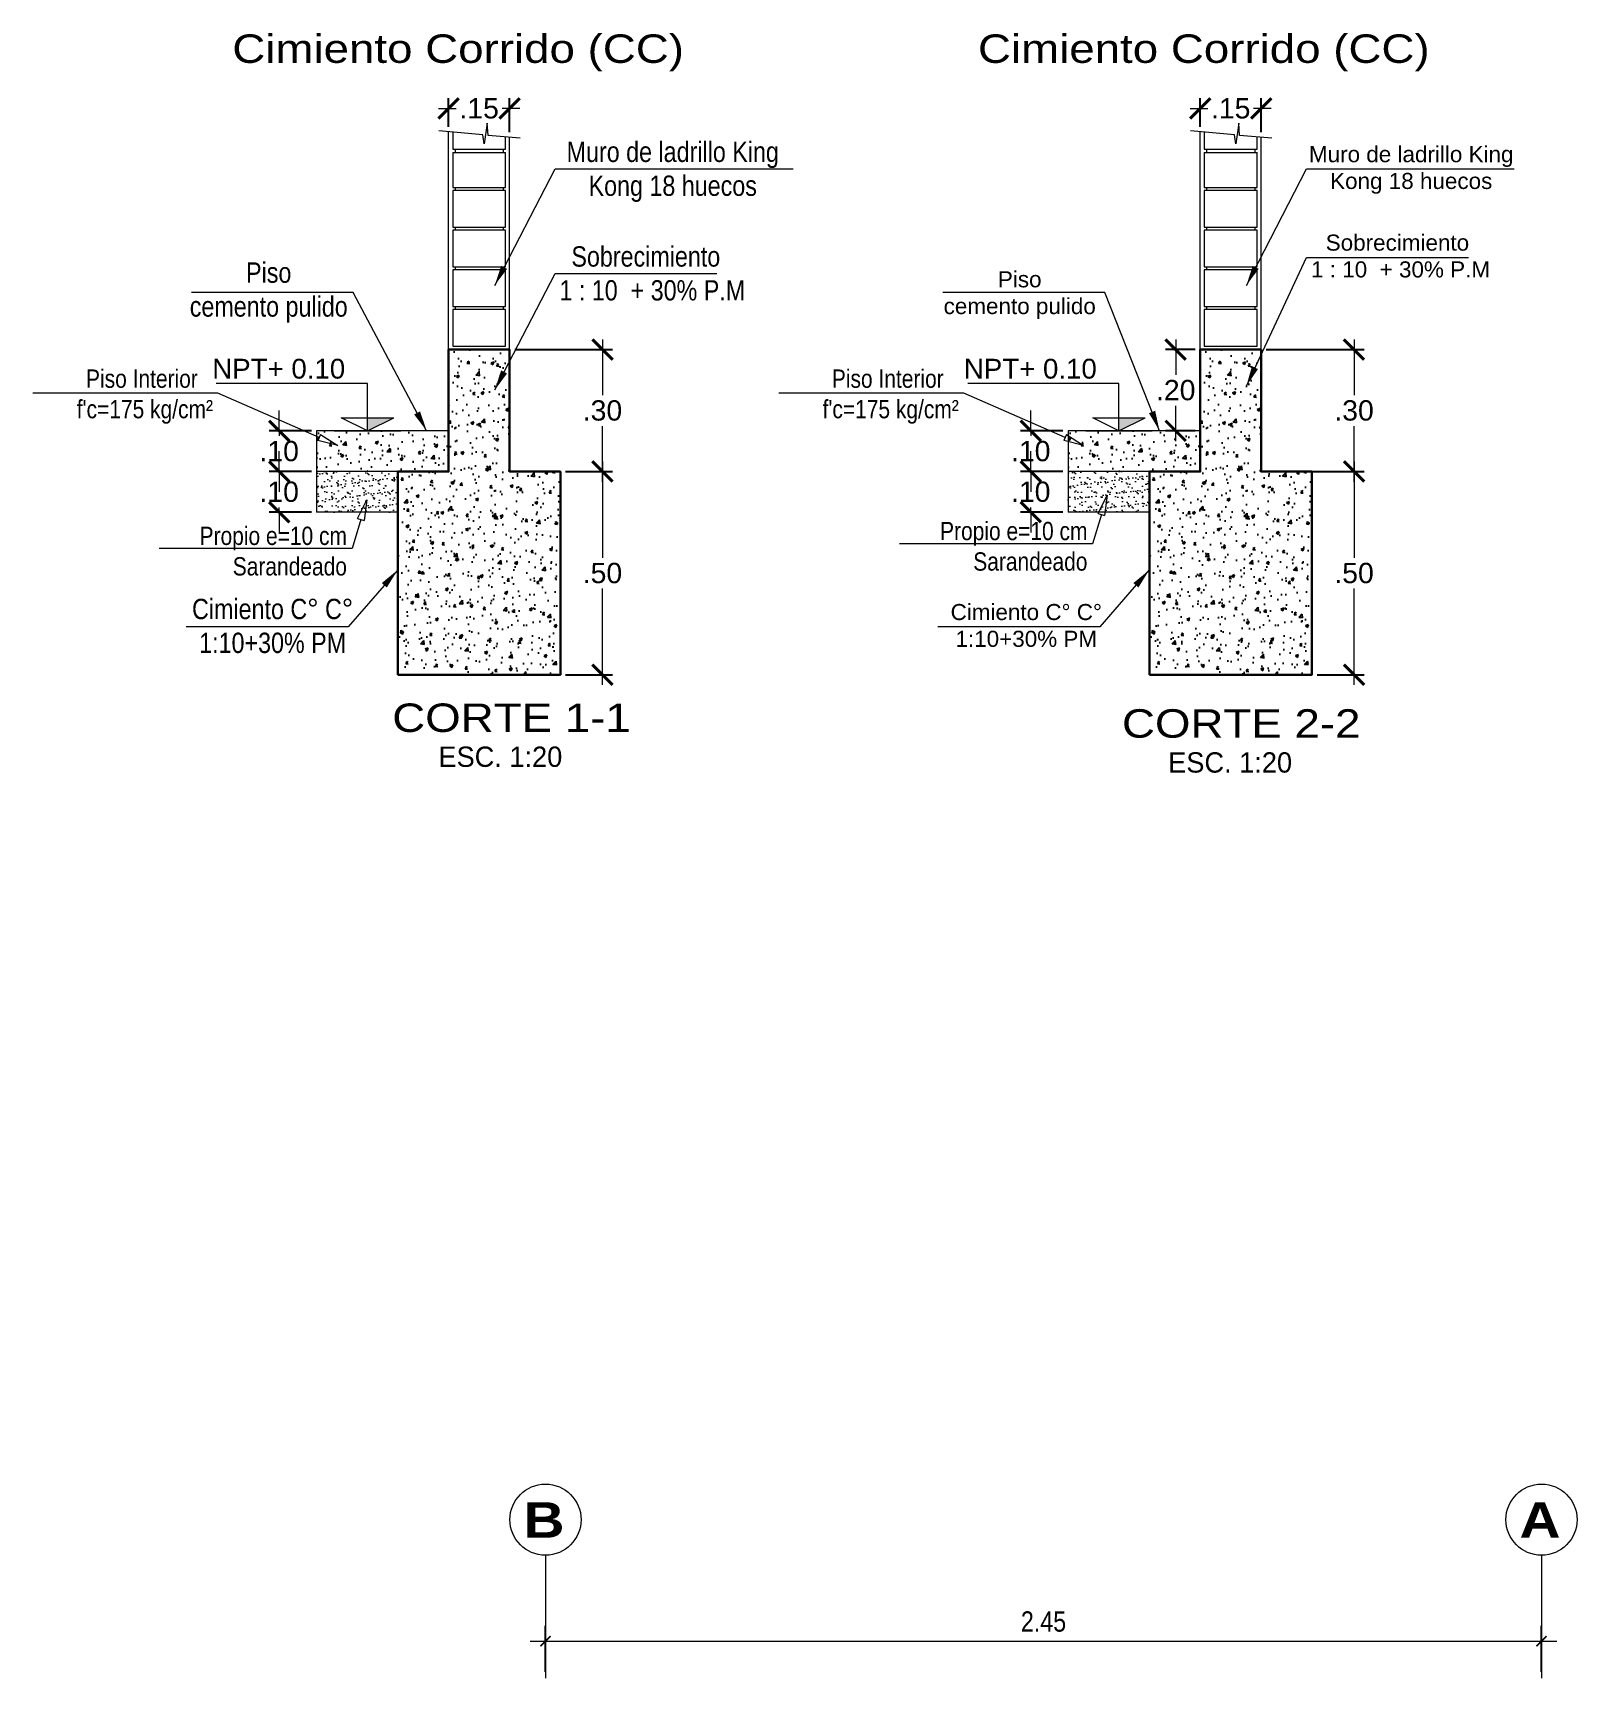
# Model space of a CAD drawing. Header units: metres. Extents: x 912 to 1393, y 476 to 584.
# Drawn here: x 1203.422 to 1207.22, y 498.601 to 502.649 of the extents above; entities that cross this region are included whole.
import ezdxf
from ezdxf import colors
from ezdxf.entities.mleader import LeaderData, LeaderLine
from ezdxf.math import Vec2, Vec3

# ---------------------------------------------------------------- set-up
doc = ezdxf.new("R2010")
doc.units = ezdxf.units.M
doc.linetypes.add('ACAD_ISO04W100', pattern=[30, 24, -3, 0, -3])
for name, color, linetype, lineweight in [('-Achurado', 251, 'Continuous', 5), ('-Acotado', 251, 'Continuous', 5), ('-Eje', 1, 'ACAD_ISO04W100', 9), ('-Textos', 7, 'Continuous', 20), ('Cotas', 7, 'Continuous', 20), ('FIC-2ES_COLUMNA', 152, 'Continuous', 30), ('muros', 7, 'Continuous', 35), ('pisos', 8, 'Continuous', 13), ('PL-03', 7, 'Continuous', 30)]:
    doc.layers.add(name, color=color, linetype=linetype, lineweight=lineweight)
for name, color, linetype in [('A_50_CotasExter', 253, 'Continuous'), ('FIC-2ES_TEXTO', 7, 'Continuous'), ('PL-02', 4, 'Continuous'), ('PL-05', 7, 'Continuous')]:
    doc.layers.add(name, color=color, linetype=linetype)
doc.layers.add('FIC-2ES_COTAS', color=7, linetype='Continuous', lineweight=5, true_color=0x6b006b)
doc.layers.add('FIC-2ES_LADRILLOS_', color=7, linetype='Continuous', lineweight=0, true_color=0xf57a00)
doc.styles.add('-Arial Narrow', font='ARIALN.TTF')
doc.styles.add('ARIAL', font='arial.ttf')
doc.styles.add('COTAS Y DIRECTRIZ', font='ARIALN.TTF')
doc.styles.add('L80', font='arial.ttf')
doc.styles.add('ROMANS', font='ARIALN.TTF')
doc.styles.add('sw 721', font='swissel.ttf')
doc.styles.add('TECHNICLIGHT', font='tel_____.pfb')
doc.dimstyles.new('corte 25', dxfattribs={"dimtxt": 0.05, "dimasz": 0.025, "dimexe": 0.025, "dimexo": 0.0125, "dimgap": 0.025, "dimtad": 1, "dimtih": 1, "dimtoh": 1, "dimzin": 4, "dimdsep": 46, "dimtxsty": 'ARIAL', "dimblk": 'ARCHTICK', "dimcen": 0.025, "dimdle": 0.025, "dimclrd": 256, "dimclre": 256, "dimclrt": 7, "dimadec": 0, "dimazin": 0, "dimtfac": 1, "dimtix": 1, "dimtmove": 0, "dimatfit": 3, "dimfxl": 0.1, "dimlwd": -1, "dimarcsym": 0})
doc.dimstyles.new('FIC - CORTE', dxfattribs={"dimtxt": 2, "dimasz": 1, "dimexe": 1.5, "dimexo": 0.625, "dimgap": 0.9, "dimtad": 2, "dimtih": 1, "dimtoh": 1, "dimzin": 4, "dimdsep": 46, "dimtxsty": 'COTAS Y DIRECTRIZ', "dimblk": 'ARCHTICK', "dimcen": 0.9, "dimdle": 1.5, "dimclrd": 256, "dimclre": 256, "dimclrt": 7, "dimadec": 0, "dimazin": 0, "dimtfac": 1, "dimtix": 1, "dimtmove": 2, "dimatfit": 3, "dimfxl": 1, "dimlwd": 5, "dimarcsym": 0})

# ---------------------------------------------------------------- blocks, each defined once
blk = doc.blocks.new('_ArchTick')
at = {"layer": 'pisos', "color": 0, "const_width": 0.15}
blk.add_lwpolyline([(-0.5, -0.5), (0.5, 0.5)], dxfattribs=at)
blk = doc.blocks.new('*D148')
at = {"layer": 'DEFPOINTS', "color": 0, "lineweight": 20, "transparency": 16777216}
for p in [(1204.7194, 501.5695), (1204.8228, 501.5695), (1204.7194, 501.0695)]:
    blk.add_point(p, dxfattribs=at)
at = {"layer": 'FIC-2ES_COTAS', "transparency": 16777216}
for p, q in [((1204.8228, 501.5945), (1204.8228, 501.3575)), ((1204.8228, 501.0445), (1204.8228, 501.2814))]:
    blk.add_line(p, q, dxfattribs=at)
at = {"layer": 'FIC-2ES_COTAS', "lineweight": -2, "transparency": 16777216}
for p, q in [((1204.7319, 501.5695), (1204.8478, 501.5695)), ((1204.7319, 501.0695), (1204.8478, 501.0695))]:
    blk.add_line(p, q, dxfattribs=at)
at = {"layer": 'FIC-2ES_COTAS', "transparency": 16777216, "xscale": 0.05, "yscale": 0.05, "zscale": 0.05}
for p, rotation in [((1204.8228, 501.5695), 90), ((1204.8228, 501.0695), 270)]:
    blk.add_blockref('_ArchTick', p, dxfattribs=dict(at, rotation=rotation))
at = {"layer": 'FIC-2ES_COTAS', "color": 7, "transparency": 16777216, "insert": (1204.8228, 501.3195), "char_height": 0.05, "attachment_point": 5, "style": 'ARIAL'}
blk.add_mtext('.50', dxfattribs=at)
blk = doc.blocks.new('*D149')
at = {"layer": 'DEFPOINTS', "color": 0, "lineweight": 20, "transparency": 16777216}
for p in [(1204.5944, 501.8695), (1204.8228, 501.8695), (1204.7194, 501.5695)]:
    blk.add_point(p, dxfattribs=at)
at = {"layer": 'FIC-2ES_COTAS', "lineweight": -2, "transparency": 16777216}
for p, q in [((1204.6069, 501.8695), (1204.8478, 501.8695)), ((1204.7319, 501.5695), (1204.8478, 501.5695))]:
    blk.add_line(p, q, dxfattribs=at)
at = {"layer": 'FIC-2ES_COTAS', "transparency": 16777216}
for p, q in [((1204.8228, 501.8945), (1204.8228, 501.7575)), ((1204.8228, 501.5445), (1204.8228, 501.6814))]:
    blk.add_line(p, q, dxfattribs=at)
at = {"layer": 'FIC-2ES_COTAS', "transparency": 16777216, "xscale": 0.05, "yscale": 0.05, "zscale": 0.05}
for p, rotation in [((1204.8228, 501.8695), 90), ((1204.8228, 501.5695), 270)]:
    blk.add_blockref('_ArchTick', p, dxfattribs=dict(at, rotation=rotation))
at = {"layer": 'FIC-2ES_COTAS', "color": 7, "transparency": 16777216, "insert": (1204.8228, 501.7195), "char_height": 0.05, "attachment_point": 5, "style": 'ARIAL'}
blk.add_mtext('.30', dxfattribs=at)
blk = doc.blocks.new('*D212')
at = {"layer": 'DEFPOINTS', "color": 0, "lineweight": 20, "transparency": 16777216}
for p in [(1204.4444, 502.4627), (1204.4444, 502.4046), (1204.5944, 502.3918)]:
    blk.add_point(p, dxfattribs=at)
at = {"layer": 'FIC-2ES_COTAS', "lineweight": -2, "transparency": 16777216}
for p, q in [((1204.4444, 502.4171), (1204.4444, 502.4877)), ((1204.5944, 502.4043), (1204.5944, 502.4877))]:
    blk.add_line(p, q, dxfattribs=at)
at = {"layer": 'FIC-2ES_COTAS', "transparency": 16777216}
for p, q in [((1204.4194, 502.4627), (1204.4629, 502.4627)), ((1204.6194, 502.4627), (1204.5759, 502.4627))]:
    blk.add_line(p, q, dxfattribs=at)
at = {"layer": 'FIC-2ES_COTAS', "transparency": 16777216, "xscale": 0.05, "yscale": 0.05, "zscale": 0.05, "rotation": 180}
blk.add_blockref('_ArchTick', (1204.4444, 502.4627), dxfattribs=at)
at = {"layer": 'FIC-2ES_COTAS', "transparency": 16777216, "xscale": 0.05, "yscale": 0.05, "zscale": 0.05}
blk.add_blockref('_ArchTick', (1204.5944, 502.4627), dxfattribs=at)
at = {"layer": 'FIC-2ES_COTAS', "color": 7, "transparency": 16777216, "insert": (1204.5194, 502.4627), "char_height": 0.05, "attachment_point": 5, "style": 'ARIAL'}
blk.add_mtext('.15', dxfattribs=at)
blk = doc.blocks.new('*D151')
at = {"layer": 'DEFPOINTS', "color": 0, "lineweight": 20, "transparency": 16777216}
for p in [(1204.0276, 501.5695), (1204.1194, 501.5695), (1204.1194, 501.4695)]:
    blk.add_point(p, dxfattribs=at)
at = {"layer": 'FIC-2ES_COTAS', "transparency": 16777216}
for p, q in [((1204.0276, 501.5695), (1204.0276, 501.6195)), ((1204.0276, 501.5695), (1204.0276, 501.5575)), ((1204.0276, 501.4695), (1204.0276, 501.4814)), ((1204.0276, 501.4695), (1204.0276, 501.4195))]:
    blk.add_line(p, q, dxfattribs=at)
at = {"layer": 'FIC-2ES_COTAS', "lineweight": -2, "transparency": 16777216}
for p, q in [((1204.1069, 501.5695), (1204.0026, 501.5695)), ((1204.1069, 501.4695), (1204.0026, 501.4695))]:
    blk.add_line(p, q, dxfattribs=at)
at = {"layer": 'FIC-2ES_COTAS', "transparency": 16777216, "xscale": 0.05, "yscale": 0.05, "zscale": 0.05}
for p, rotation in [((1204.0276, 501.5695), 270), ((1204.0276, 501.4695), 90)]:
    blk.add_blockref('_ArchTick', p, dxfattribs=dict(at, rotation=rotation))
at = {"layer": 'FIC-2ES_COTAS', "color": 7, "transparency": 16777216, "insert": (1204.0276, 501.5195), "char_height": 0.05, "attachment_point": 5, "style": 'ARIAL'}
blk.add_mtext('.10', dxfattribs=at)
blk = doc.blocks.new('*D150')
at = {"layer": 'DEFPOINTS', "color": 0, "lineweight": 20, "transparency": 16777216}
for p in [(1204.0276, 501.6695), (1204.1194, 501.6695), (1204.1194, 501.5695)]:
    blk.add_point(p, dxfattribs=at)
at = {"layer": 'FIC-2ES_COTAS', "transparency": 16777216}
for p, q in [((1204.0276, 501.6695), (1204.0276, 501.7195)), ((1204.0276, 501.6695), (1204.0276, 501.6575)), ((1204.0276, 501.5695), (1204.0276, 501.5814)), ((1204.0276, 501.5695), (1204.0276, 501.5195))]:
    blk.add_line(p, q, dxfattribs=at)
at = {"layer": 'FIC-2ES_COTAS', "lineweight": -2, "transparency": 16777216}
for p, q in [((1204.1069, 501.6695), (1204.0026, 501.6695)), ((1204.1069, 501.5695), (1204.0026, 501.5695))]:
    blk.add_line(p, q, dxfattribs=at)
at = {"layer": 'FIC-2ES_COTAS', "transparency": 16777216, "xscale": 0.05, "yscale": 0.05, "zscale": 0.05}
for p, rotation in [((1204.0276, 501.6695), 270), ((1204.0276, 501.5695), 90)]:
    blk.add_blockref('_ArchTick', p, dxfattribs=dict(at, rotation=rotation))
at = {"layer": 'FIC-2ES_COTAS', "color": 7, "transparency": 16777216, "insert": (1204.0276, 501.6195), "char_height": 0.05, "attachment_point": 5, "style": 'ARIAL'}
blk.add_mtext('.10', dxfattribs=at)
blk = doc.blocks.new('NPT-c2')
at = {"color": 0, "lineweight": 5}
for p, q in [((0, 0.361), (-1.15, 0.361)), ((0, 0), (0, 0.361)), ((-0.253, 0), (0.253, 0)), ((-0.2, 0.1), (0.2, 0.1)), ((0, 0), (-0.2, 0.1)), ((0, 0), (0.2, 0.1))]:
    blk.add_line(p, q, dxfattribs=at)
blk.add_solid([(0.2, 0.1), (0, 0.1), (0, 0)], dxfattribs=at)
at = {"style": 'ARIAL'}
blk.add_attdef('NPT%%P0.00', (-1.089, 0.48), '', height=0.15, dxfattribs=at)
blk = doc.blocks.new('*D154')
at = {"layer": 'DEFPOINTS', "color": 0, "lineweight": 20, "transparency": 16777216}
for p in [(1206.5681, 501.5695), (1206.6716, 501.5695), (1206.5681, 501.0695)]:
    blk.add_point(p, dxfattribs=at)
at = {"layer": 'FIC-2ES_COTAS', "transparency": 16777216}
for p, q in [((1206.6716, 501.5945), (1206.6716, 501.3575)), ((1206.6716, 501.0445), (1206.6716, 501.2814))]:
    blk.add_line(p, q, dxfattribs=at)
at = {"layer": 'FIC-2ES_COTAS', "lineweight": -2, "transparency": 16777216}
for p, q in [((1206.5806, 501.5695), (1206.6966, 501.5695)), ((1206.5806, 501.0695), (1206.6966, 501.0695))]:
    blk.add_line(p, q, dxfattribs=at)
at = {"layer": 'FIC-2ES_COTAS', "transparency": 16777216, "xscale": 0.05, "yscale": 0.05, "zscale": 0.05}
for p, rotation in [((1206.6716, 501.5695), 90), ((1206.6716, 501.0695), 270)]:
    blk.add_blockref('_ArchTick', p, dxfattribs=dict(at, rotation=rotation))
at = {"layer": 'FIC-2ES_COTAS', "color": 7, "transparency": 16777216, "insert": (1206.6716, 501.3195), "char_height": 0.05, "attachment_point": 5, "style": 'ARIAL'}
blk.add_mtext('.50', dxfattribs=at)
blk = doc.blocks.new('*D213')
at = {"layer": 'DEFPOINTS', "color": 0, "lineweight": 20, "transparency": 16777216}
for p in [(1206.2931, 502.4627), (1206.2931, 502.4046), (1206.4431, 502.3918)]:
    blk.add_point(p, dxfattribs=at)
at = {"layer": 'FIC-2ES_COTAS', "lineweight": -2, "transparency": 16777216}
for p, q in [((1206.2931, 502.4171), (1206.2931, 502.4877)), ((1206.4431, 502.4043), (1206.4431, 502.4877))]:
    blk.add_line(p, q, dxfattribs=at)
at = {"layer": 'FIC-2ES_COTAS', "transparency": 16777216}
for p, q in [((1206.2681, 502.4627), (1206.3116, 502.4627)), ((1206.4681, 502.4627), (1206.4246, 502.4627))]:
    blk.add_line(p, q, dxfattribs=at)
at = {"layer": 'FIC-2ES_COTAS', "transparency": 16777216, "xscale": 0.05, "yscale": 0.05, "zscale": 0.05, "rotation": 180}
blk.add_blockref('_ArchTick', (1206.2931, 502.4627), dxfattribs=at)
at = {"layer": 'FIC-2ES_COTAS', "transparency": 16777216, "xscale": 0.05, "yscale": 0.05, "zscale": 0.05}
blk.add_blockref('_ArchTick', (1206.4431, 502.4627), dxfattribs=at)
at = {"layer": 'FIC-2ES_COTAS', "color": 7, "transparency": 16777216, "insert": (1206.3681, 502.4627), "char_height": 0.05, "attachment_point": 5, "style": 'ARIAL'}
blk.add_mtext('.15', dxfattribs=at)
blk = doc.blocks.new('*D153')
at = {"layer": 'DEFPOINTS', "color": 0, "lineweight": 20, "transparency": 16777216}
for p in [(1205.8763, 501.5695), (1205.9681, 501.5695), (1205.9681, 501.4695)]:
    blk.add_point(p, dxfattribs=at)
at = {"layer": 'FIC-2ES_COTAS', "transparency": 16777216}
for p, q in [((1205.8763, 501.5695), (1205.8763, 501.6195)), ((1205.8763, 501.5695), (1205.8763, 501.5575)), ((1205.8763, 501.4695), (1205.8763, 501.4814)), ((1205.8763, 501.4695), (1205.8763, 501.4195))]:
    blk.add_line(p, q, dxfattribs=at)
at = {"layer": 'FIC-2ES_COTAS', "lineweight": -2, "transparency": 16777216}
for p, q in [((1205.9556, 501.5695), (1205.8513, 501.5695)), ((1205.9556, 501.4695), (1205.8513, 501.4695))]:
    blk.add_line(p, q, dxfattribs=at)
at = {"layer": 'FIC-2ES_COTAS', "transparency": 16777216, "xscale": 0.05, "yscale": 0.05, "zscale": 0.05}
for p, rotation in [((1205.8763, 501.5695), 270), ((1205.8763, 501.4695), 90)]:
    blk.add_blockref('_ArchTick', p, dxfattribs=dict(at, rotation=rotation))
at = {"layer": 'FIC-2ES_COTAS', "color": 7, "transparency": 16777216, "insert": (1205.8763, 501.5195), "char_height": 0.05, "attachment_point": 5, "style": 'ARIAL'}
blk.add_mtext('.10', dxfattribs=at)
blk = doc.blocks.new('*D152')
at = {"layer": 'DEFPOINTS', "color": 0, "lineweight": 20, "transparency": 16777216}
for p in [(1205.8763, 501.6695), (1205.9681, 501.6695), (1205.9681, 501.5695)]:
    blk.add_point(p, dxfattribs=at)
at = {"layer": 'FIC-2ES_COTAS', "transparency": 16777216}
for p, q in [((1205.8763, 501.6695), (1205.8763, 501.7195)), ((1205.8763, 501.6695), (1205.8763, 501.6575)), ((1205.8763, 501.5695), (1205.8763, 501.5814)), ((1205.8763, 501.5695), (1205.8763, 501.5195))]:
    blk.add_line(p, q, dxfattribs=at)
at = {"layer": 'FIC-2ES_COTAS', "lineweight": -2, "transparency": 16777216}
for p, q in [((1205.9556, 501.6695), (1205.8513, 501.6695)), ((1205.9556, 501.5695), (1205.8513, 501.5695))]:
    blk.add_line(p, q, dxfattribs=at)
at = {"layer": 'FIC-2ES_COTAS', "transparency": 16777216, "xscale": 0.05, "yscale": 0.05, "zscale": 0.05}
for p, rotation in [((1205.8763, 501.6695), 270), ((1205.8763, 501.5695), 90)]:
    blk.add_blockref('_ArchTick', p, dxfattribs=dict(at, rotation=rotation))
at = {"layer": 'FIC-2ES_COTAS', "color": 7, "transparency": 16777216, "insert": (1205.8763, 501.6195), "char_height": 0.05, "attachment_point": 5, "style": 'ARIAL'}
blk.add_mtext('.10', dxfattribs=at)
blk = doc.blocks.new('*D155')
at = {"layer": 'DEFPOINTS', "color": 0, "lineweight": 20, "transparency": 16777216}
for p in [(1206.4431, 501.8695), (1206.6716, 501.8695), (1206.4431, 501.5695)]:
    blk.add_point(p, dxfattribs=at)
at = {"layer": 'FIC-2ES_COTAS', "lineweight": -2, "transparency": 16777216}
for p, q in [((1206.4556, 501.8695), (1206.6966, 501.8695)), ((1206.4556, 501.5695), (1206.6966, 501.5695))]:
    blk.add_line(p, q, dxfattribs=at)
at = {"layer": 'FIC-2ES_COTAS', "transparency": 16777216}
for p, q in [((1206.6716, 501.8945), (1206.6716, 501.7575)), ((1206.6716, 501.5445), (1206.6716, 501.6814))]:
    blk.add_line(p, q, dxfattribs=at)
at = {"layer": 'FIC-2ES_COTAS', "transparency": 16777216, "xscale": 0.05, "yscale": 0.05, "zscale": 0.05}
for p, rotation in [((1206.6716, 501.8695), 90), ((1206.6716, 501.5695), 270)]:
    blk.add_blockref('_ArchTick', p, dxfattribs=dict(at, rotation=rotation))
at = {"layer": 'FIC-2ES_COTAS', "color": 7, "transparency": 16777216, "insert": (1206.6716, 501.7195), "char_height": 0.05, "attachment_point": 5, "style": 'ARIAL'}
blk.add_mtext('.30', dxfattribs=at)
blk = doc.blocks.new('*D156')
at = {"layer": 'DEFPOINTS', "color": 0, "lineweight": 20, "transparency": 16777216}
for p in [(1206.2329, 501.8695), (1206.2931, 501.8695), (1206.2931, 501.6695)]:
    blk.add_point(p, dxfattribs=at)
at = {"layer": 'FIC-2ES_COTAS', "lineweight": -2, "transparency": 16777216}
for p, q in [((1206.2806, 501.8695), (1206.2079, 501.8695)), ((1206.2806, 501.6695), (1206.2079, 501.6695))]:
    blk.add_line(p, q, dxfattribs=at)
at = {"layer": 'FIC-2ES_COTAS', "transparency": 16777216}
for p, q in [((1206.2329, 501.8945), (1206.2329, 501.8075)), ((1206.2329, 501.6445), (1206.2329, 501.7314))]:
    blk.add_line(p, q, dxfattribs=at)
at = {"layer": 'FIC-2ES_COTAS', "transparency": 16777216, "xscale": 0.05, "yscale": 0.05, "zscale": 0.05}
for p, rotation in [((1206.2329, 501.8695), 90), ((1206.2329, 501.6695), 270)]:
    blk.add_blockref('_ArchTick', p, dxfattribs=dict(at, rotation=rotation))
at = {"layer": 'FIC-2ES_COTAS', "color": 7, "transparency": 16777216, "insert": (1206.2329, 501.7695), "char_height": 0.05, "attachment_point": 5, "style": 'ARIAL'}
blk.add_mtext('.20', dxfattribs=at)
blk = doc.blocks.new('_ClosedBlank')
at = {"color": 0, "linetype": 'ByBlock', "lineweight": -2}
for p, q in [((-1, 0.167), (0, 0)), ((-1, 0.167), (-1, -0.167)), ((0, 0), (-1, -0.167))]:
    blk.add_line(p, q, dxfattribs=at)
blk = doc.blocks.new('*D244')
at = {"layer": 'A_50_CotasExter', "lineweight": -2, "transparency": 16777216}
for p, q in [((1204.6827, 498.6168), (1204.6827, 498.7296)), ((1207.1327, 498.6168), (1207.1327, 498.7296))]:
    blk.add_line(p, q, dxfattribs=at)
at = {"layer": 'A_50_CotasExter', "lineweight": 5, "transparency": 16777216}
blk.add_line((1204.6452, 498.6921), (1207.1702, 498.6921), dxfattribs=at)
at = {"layer": 'DEFPOINTS', "color": 0, "lineweight": 20, "transparency": 16777216}
for p in [(1207.1327, 498.6921), (1204.6827, 498.6012), (1207.1327, 498.6012)]:
    blk.add_point(p, dxfattribs=at)
at = {"layer": 'A_50_CotasExter', "lineweight": 5, "transparency": 16777216, "xscale": 0.025, "yscale": 0.025, "zscale": 0.025, "rotation": 180}
blk.add_blockref('_ArchTick', (1204.6827, 498.6921), dxfattribs=at)
at = {"layer": 'A_50_CotasExter', "lineweight": 5, "transparency": 16777216, "xscale": 0.025, "yscale": 0.025, "zscale": 0.025}
blk.add_blockref('_ArchTick', (1207.1327, 498.6921), dxfattribs=at)
at = {"layer": 'A_50_CotasExter', "color": 7, "lineweight": 20, "transparency": 16777216, "insert": (1205.9077, 498.7401), "char_height": 0.05, "attachment_point": 5, "style": 'COTAS Y DIRECTRIZ'}
blk.add_mtext('2.45', dxfattribs=at)

msp = doc.modelspace()

# ---------------------------------------------------------------- hatches: boundary and pattern name
at = {"layer": '-Achurado', "lineweight": 5}
h = msp.add_hatch(dxfattribs=at)
h.set_pattern_fill('AR-SAND', color=256, scale=0.0005)
h.set_pattern_definition([(37.5, (0.424482, 0), (-0.00080001565, 0.02447066187), [0, -0.019304, 0, -0.02159, 0, -0.0206375]), (7.5, (0.424482, 0), (0.02247616416, 0.035841255), [0, -0.010414, 0, -0.017399, 0, -0.0066675]), (327.5, (0.408861, 0), (0.0395496185, 7.185923e-05), [0, -0.00635, 0, -0.02286, 0, -0.029845]), (317.5, (0.40886, 0), (0.0381778226, 0.0111464662), [0, -0.003175, 0, -0.014986, 0, -0.017145])])
h.paths.add_polyline_path([(1204.1194, 501.5695), (1204.3194, 501.5695), (1204.3194, 501.4695), (1204.1194, 501.4695)])
h = msp.add_hatch(dxfattribs=at)
h.set_pattern_fill('AR-SAND', color=256, scale=0.0005)
h.paths.add_polyline_path([(1205.9681, 501.5695), (1206.1681, 501.5695), (1206.1681, 501.4695), (1205.9681, 501.4695)])
at = {"true_color": 0x636466}
h = msp.add_hatch(dxfattribs=at)
h.set_pattern_fill('AR-CONC', color=251, scale=0.0004)
h.set_pattern_definition([(50, (-54.230534, -0.758704), (0.0728738676, -0.0063756342), [0.00762, -0.08382]), (355, (-54.230534, -0.758704), (-0.0140973686, 0.076422738), [0.006096, -0.0670562337]), (100.4514447, (-54.22446, -0.759235), (0.058776499, 0.0700471008), [0.0064760035, -0.071236098]), (46.1842, (-54.23053, -0.73838), (0.1084316164, -0.016816931), [0.01143, -0.12573]), (96.635558, (-54.2215, -0.73979), (0.094961654, 0.09897045), [0.009714009, -0.106854243]), (351.184151, (-54.23053, -0.73838), (0.094961654, 0.09897045), [0.009143987, -0.100583893]), (21, (-54.220374, -0.743464), (0.0606457565, -0.0409060793), [0.00762, -0.08382]), (326, (-54.220374, -0.743464), (0.0247208113, 0.0736751864), [0.006096, -0.067056]), (71.451445, (-54.21532, -0.74687), (0.0853665677, 0.0327691076), [0.0064760035, -0.071235975]), (37.5, (-54.230534, -0.758704), (0.0012354413, 0.03382201555), [0, -0.0662432, 0, -0.068072, 0, -0.06731]), (7.5, (-54.230534, -0.758704), (0.026727865, 0.0400722299), [0, -0.0388112, 0, -0.0647192, 0, -0.025654]), (327.5, (-54.25319, -0.758704), (0.05423623807, -0.0022914976), [0, -0.0254, 0, -0.079248, 0, -0.105156]), (317.5, (-54.26335, -0.758704), (0.0592516726, 0.0101705964), [0, -0.03302, 0, -0.0526288, 0, -0.074676])])
h.paths.add_polyline_path([(1204.7194, 501.5695), (1204.5944, 501.5695), (1204.5944, 501.8695), (1204.4444, 501.8695), (1204.4444, 501.5695), (1204.3194, 501.5695), (1204.3194, 501.0695), (1204.7194, 501.0695)])
h = msp.add_hatch(dxfattribs=at)
h.set_pattern_fill('AR-CONC', color=251, scale=0.0004)
h.set_pattern_definition([(50, (-52.38181, -0.758704), (0.0728738676, -0.0063756342), [0.00762, -0.08382]), (355, (-52.38181, -0.758704), (-0.0140973686, 0.076422738), [0.006096, -0.0670562337]), (100.4514447, (-52.375736, -0.759235), (0.058776499, 0.0700471008), [0.0064760035, -0.071236098]), (46.1842, (-52.38181, -0.73838), (0.1084316164, -0.016816931), [0.01143, -0.12573]), (96.635558, (-52.37277, -0.73979), (0.094961654, 0.09897045), [0.009714009, -0.106854243]), (351.184151, (-52.38181, -0.73838), (0.094961654, 0.09897045), [0.009143987, -0.100583893]), (21, (-52.37165, -0.743464), (0.0606457565, -0.0409060793), [0.00762, -0.08382]), (326, (-52.37165, -0.743464), (0.0247208113, 0.0736751864), [0.006096, -0.067056]), (71.451445, (-52.366595, -0.74687), (0.0853665677, 0.0327691076), [0.0064760035, -0.071235975]), (37.5, (-52.38181, -0.758704), (0.0012354413, 0.03382201555), [0, -0.0662432, 0, -0.068072, 0, -0.06731]), (7.5, (-52.38181, -0.758704), (0.026727865, 0.0400722299), [0, -0.0388112, 0, -0.0647192, 0, -0.025654]), (327.5, (-52.404466, -0.758704), (0.05423623807, -0.0022914976), [0, -0.0254, 0, -0.079248, 0, -0.105156]), (317.5, (-52.414626, -0.758704), (0.0592516726, 0.0101705964), [0, -0.03302, 0, -0.0526288, 0, -0.074676])])
h.paths.add_polyline_path([(1206.5681, 501.5695), (1206.4431, 501.5695), (1206.4431, 501.8695), (1206.2931, 501.8695), (1206.2931, 501.5695), (1206.1681, 501.5695), (1206.1681, 501.0695), (1206.5681, 501.0695)])
h = msp.add_hatch(dxfattribs=at)
h.set_pattern_fill('AR-CONC', color=251, scale=0.0004)
h.set_pattern_definition([(50, (0.95223, -0.329786), (0.0728738676, -0.0063756342), [0.00762, -0.08382]), (355, (0.95223, -0.329786), (-0.0140973686, 0.076422738), [0.006096, -0.0670562337]), (100.451445, (0.9583, -0.33032), (0.058776499, 0.0700471008), [0.0064760035, -0.071236098]), (46.1842, (0.95223, -0.30947), (0.1084316164, -0.016816931), [0.01143, -0.12573]), (96.635558, (0.96126, -0.31087), (0.094961654, 0.09897045), [0.009714009, -0.106854243]), (351.184151, (0.95223, -0.30947), (0.094961654, 0.09897045), [0.009143987, -0.100583893]), (21, (0.96239, -0.314546), (0.0606457565, -0.0409060793), [0.00762, -0.08382]), (326, (0.96239, -0.314546), (0.0247208113, 0.0736751864), [0.006096, -0.067056]), (71.451445, (0.96744, -0.317954), (0.0853665677, 0.0327691076), [0.0064760035, -0.071235975]), (37.5, (0.952228, -0.329786), (0.0012354413, 0.03382201555), [0, -0.0662432, 0, -0.068072, 0, -0.06731]), (7.5, (0.952228, -0.329786), (0.026727865, 0.0400722299), [0, -0.0388112, 0, -0.0647192, 0, -0.025654]), (327.5, (0.92957, -0.329786), (0.05423623807, -0.0022914976), [0, -0.0254, 0, -0.079248, 0, -0.105156]), (317.5, (0.91941, -0.329786), (0.0592516726, 0.0101705964), [0, -0.03302, 0, -0.0526288, 0, -0.074676])])
h.paths.add_polyline_path([(1204.4444, 501.6695), (1204.1194, 501.6695), (1204.1194, 501.5695), (1204.4444, 501.5695)])
h = msp.add_hatch(dxfattribs=at)
h.set_pattern_fill('AR-CONC', color=251, scale=0.0004)
h.set_pattern_definition([(50, (2.80095, -0.329786), (0.0728738676, -0.0063756342), [0.00762, -0.08382]), (355, (2.80095, -0.329786), (-0.0140973686, 0.076422738), [0.006096, -0.0670562337]), (100.451445, (2.807025, -0.33032), (0.058776499, 0.0700471008), [0.0064760035, -0.071236098]), (46.1842, (2.80095, -0.30947), (0.1084316164, -0.016816931), [0.01143, -0.12573]), (96.635558, (2.80999, -0.31087), (0.094961654, 0.09897045), [0.009714009, -0.106854243]), (351.184151, (2.80095, -0.30947), (0.094961654, 0.09897045), [0.009143987, -0.100583893]), (21, (2.81111, -0.314546), (0.0606457565, -0.0409060793), [0.00762, -0.08382]), (326, (2.81111, -0.314546), (0.0247208113, 0.0736751864), [0.006096, -0.067056]), (71.451445, (2.816166, -0.317954), (0.0853665677, 0.0327691076), [0.0064760035, -0.071235975]), (37.5, (2.800953, -0.329786), (0.0012354413, 0.03382201555), [0, -0.0662432, 0, -0.068072, 0, -0.06731]), (7.5, (2.800953, -0.329786), (0.026727865, 0.0400722299), [0, -0.0388112, 0, -0.0647192, 0, -0.025654]), (327.5, (2.778296, -0.329786), (0.05423623807, -0.0022914976), [0, -0.0254, 0, -0.079248, 0, -0.105156]), (317.5, (2.768136, -0.329786), (0.0592516726, 0.0101705964), [0, -0.03302, 0, -0.0526288, 0, -0.074676])])
h.paths.add_polyline_path([(1206.2931, 501.6695), (1205.9681, 501.6695), (1205.9681, 501.5695), (1206.2931, 501.5695)])

# ---------------------------------------------------------------- linework, layer by layer
at = {"layer": '-Eje', "ltscale": 0.025}
for p, q in [((1204.6827, 498.9034), (1204.6827, 498.6012)), ((1207.1327, 498.9034), (1207.1327, 498.6012))]:
    msp.add_line(p, q, dxfattribs=at)
at = {"layer": '-Eje', "linetype": 'ByBlock', "ltscale": 0.025}
for centre in [(1204.6827, 498.9909), (1207.1327, 498.9909)]:
    msp.add_circle(centre, 0.0875, dxfattribs=at)
at = {"layer": 'Cotas'}
for points in [[(1204.6206, 502.3895), (1204.5414, 502.3964), (1204.5395, 502.4265), (1204.5318, 502.3754), (1204.5289, 502.3975), (1204.4205, 502.4079)], [(1206.4693, 502.3895), (1206.3901, 502.3964), (1206.3882, 502.4265), (1206.3805, 502.3754), (1206.3776, 502.3975), (1206.2692, 502.4079)]]:
    msp.add_lwpolyline(points, dxfattribs=at)
at = {"layer": 'FIC-2ES_COLUMNA', "ltscale": 0.025}
for points in [[(1204.3194, 501.0695), (1204.7194, 501.0695), (1204.7194, 501.5695), (1204.5944, 501.5695), (1204.5944, 501.8695), (1204.4444, 501.8695), (1204.4444, 501.5695), (1204.3194, 501.5695), (1204.3194, 501.0695)], [(1206.1681, 501.0695), (1206.5681, 501.0695), (1206.5681, 501.5695), (1206.4431, 501.5695), (1206.4431, 501.8695), (1206.2931, 501.8695), (1206.2931, 501.5695), (1206.1681, 501.5695), (1206.1681, 501.0695)]]:
    msp.add_lwpolyline(points, dxfattribs=at)
at = {"layer": 'FIC-2ES_LADRILLOS_'}
for p, q in [((1204.4602, 502.3622), (1204.4602, 502.3547)), ((1204.5785, 502.3622), (1204.5785, 502.3547)), ((1206.3089, 502.3622), (1206.3089, 502.3547)), ((1206.4273, 502.3622), (1206.4273, 502.3547)), ((1204.4602, 502.2681), (1204.4602, 502.2607)), ((1204.5785, 502.2681), (1204.5785, 502.2607)), ((1206.3089, 502.2681), (1206.3089, 502.2607)), ((1206.4273, 502.2681), (1206.4273, 502.2607)), ((1204.4602, 502.1707), (1204.4602, 502.1632)), ((1204.5785, 502.1707), (1204.5785, 502.1632)), ((1206.3089, 502.1707), (1206.3089, 502.1632)), ((1206.4273, 502.1707), (1206.4273, 502.1632)), ((1204.4602, 502.0732), (1204.4602, 502.0657)), ((1206.3089, 502.0732), (1206.3089, 502.0657)), ((1204.4602, 501.9757), (1204.4602, 501.9682)), ((1204.5785, 501.9757), (1204.5785, 501.9682)), ((1206.3089, 501.9757), (1206.3089, 501.9682)), ((1206.4273, 501.9757), (1206.4273, 501.9682))]:
    msp.add_line(p, q, dxfattribs=at)
for points in [[(1204.4444, 501.8695), (1204.4444, 502.4056)], [(1204.4544, 502.4054), (1204.4544, 502.3622), (1204.5844, 502.3622), (1204.5844, 502.3927)], [(1206.2931, 501.8695), (1206.2931, 502.4056)], [(1206.3031, 502.4054), (1206.3031, 502.3622), (1206.4331, 502.3622), (1206.4331, 502.3927)], [(1204.5944, 501.8695), (1204.5944, 502.3918)], [(1206.4431, 501.8695), (1206.4431, 502.3918)], [(1204.4544, 502.3547), (1204.4544, 502.2681), (1204.5844, 502.2681), (1204.5844, 502.3547)], [(1204.4544, 502.3547), (1204.5844, 502.3547)], [(1206.3031, 502.3547), (1206.3031, 502.2681), (1206.4331, 502.2681), (1206.4331, 502.3547)], [(1206.3031, 502.3547), (1206.4331, 502.3547)]]:
    msp.add_lwpolyline(points, dxfattribs=at)
for points in [[(1204.5844, 502.1707), (1204.5844, 502.2607), (1204.4544, 502.2607), (1204.4544, 502.1707)], [(1206.4331, 502.1707), (1206.4331, 502.2607), (1206.3031, 502.2607), (1206.3031, 502.1707)], [(1204.5844, 502.0732), (1204.5844, 502.1632), (1204.4544, 502.1632), (1204.4544, 502.0732)], [(1206.4331, 502.0732), (1206.4331, 502.1632), (1206.3031, 502.1632), (1206.3031, 502.0732)], [(1204.5844, 501.9757), (1204.5844, 502.0657), (1204.4544, 502.0657), (1204.4544, 501.9757)], [(1206.4331, 501.9757), (1206.4331, 502.0657), (1206.3031, 502.0657), (1206.3031, 501.9757)], [(1204.5844, 501.8782), (1204.5844, 501.9682), (1204.4544, 501.9682), (1204.4544, 501.8782)], [(1206.4331, 501.8782), (1206.4331, 501.9682), (1206.3031, 501.9682), (1206.3031, 501.8782)]]:
    msp.add_lwpolyline(points, close=True, dxfattribs=at)
at = {"layer": 'muros', "lineweight": 15}
for points in [[(1204.4444, 501.6695), (1204.1194, 501.6695)], [(1204.1194, 501.6695), (1204.1194, 501.4695)], [(1206.2931, 501.6695), (1205.9681, 501.6695)], [(1205.9681, 501.6695), (1205.9681, 501.4695)], [(1204.3194, 501.5695), (1204.1194, 501.5695)], [(1206.1681, 501.5695), (1205.9681, 501.5695)], [(1204.3194, 501.4695), (1204.1194, 501.4695)], [(1206.1681, 501.4695), (1205.9681, 501.4695)]]:
    msp.add_lwpolyline(points, dxfattribs=at)
at = {"layer": 'PL-02', "color": 7}
for p, q in [((1204.5785, 502.0732), (1204.5785, 502.0657)), ((1206.4273, 502.0732), (1206.4273, 502.0657))]:
    msp.add_line(p, q, dxfattribs=at)

# ---------------------------------------------------------------- block references
at = {"layer": 'FIC-2ES_TEXTO'}
ref = msp.add_blockref('NPT-c2', (1204.2447, 501.6695), dxfattribs=dict(at, xscale=0.323333650981178, yscale=0.323333650981178, zscale=0.323333650981178))
ref.add_attrib('NPT%%P0.00', 'NPT+ 0.10', (1203.863, 501.7981), dxfattribs={"layer": '0', "color": 0, "height": 0.04869, "style": 'sw 721'})
ref = msp.add_blockref('NPT-c2', (1206.0934, 501.6695), dxfattribs=dict(at, xscale=0.323333650981178, yscale=0.323333650981178, zscale=0.323333650981178))
ref.add_attrib('NPT%%P0.00', 'NPT+ 0.10', (1205.7118, 501.7981), dxfattribs={"layer": '0', "color": 0, "height": 0.04869, "style": 'sw 721'})

# ---------------------------------------------------------------- texts
at = {"layer": '-Textos', "char_height": 0.0875, "attachment_point": 5, "style": '-Arial Narrow'}
for s, insert in [('\\pxqc;{\\fArial Black|b0|i0|c0|p34;B}', (1204.679, 498.9902)), ('\\pxqc;{\\fArial Black|b0|i0|c0|p34;A}', (1207.129, 498.9902))]:
    msp.add_mtext_dynamic_manual_height_columns(s, width=0.294609, gutter_width=12.5, heights=[0.2188], dxfattribs=dict(at, insert=insert))
at = {"layer": 'FIC-2ES_COTAS', "color": 0, "char_height": 0.039518, "attachment_point": 2, "style": 'L80'}
for s, insert, width in [('\\A1;Muro de ladrillo King Kong 18 huecos', (1206.8122, 502.37), 0.631658), ('\\A1;Sobrecimiento\\P 1 : 10  + 30% P.M ', (1206.7783, 502.1524), 0.500607), ('Piso \\Pcemento pulido', (1205.8492, 502.0622), 0.405235), ('Cimiento C° C° \\P1:10+30% PM', (1205.8653, 501.2436), 0.534735)]:
    msp.add_mtext(s, dxfattribs=dict(at, insert=insert, width=width))
at = {"layer": 'PL-03', "linetype": 'Continuous', "style": 'TECHNICLIGHT'}
for p in [(1204.4193, 500.8429), (1206.2144, 500.8288)]:
    msp.add_text('ESC. 1:20', height=0.05, dxfattribs=at).set_placement(p)
at = {"layer": 'PL-03', "char_height": 0.05, "attachment_point": 2, "style": 'ROMANS'}
for s, insert, width in [('\\A1;Muro de ladrillo King Kong 18 huecos', (1204.9957, 502.381), 0.631658), ('\\A1;Sobrecimiento\\P  1 : 10  + 30% P.M ', (1204.9295, 502.1236), 0.500607), ('Piso \\Pcemento pulido', (1204.0019, 502.0839), 0.405235), ('Cimiento C° C° \\P1:10+30% PM', (1204.0115, 501.2564), 0.534735)]:
    msp.add_mtext(s, dxfattribs=dict(at, insert=insert, width=width))
at = {"layer": 'PL-05', "style": 'TECHNICLIGHT', "width": 1.2}
for s, p in [('Cimiento Corrido (CC)', (1203.9123, 502.5748)), ('Cimiento Corrido (CC)', (1205.7465, 502.5748)), ('CORTE 1-1', (1204.3057, 500.9288)), ('CORTE 2-2', (1206.1007, 500.9147))]:
    msp.add_text(s, height=0.07, dxfattribs=at).set_placement(p)

# ---------------------------------------------------------------- dimensions: what is measured, and where the dimension line sits
at = {"layer": 'A_50_CotasExter', "color": 6, "lineweight": 20}
dim = msp.add_aligned_dim(p1=(1204.6827, 498.6012), p2=(1207.1327, 498.6012), distance=0.0909, dimstyle='FIC - CORTE', dxfattribs=at)
dim.commit()
dim.dimension.update_dxf_attribs({"geometry": '*D244', "text_midpoint": (1205.9077, 498.7401)})
at = {"layer": 'FIC-2ES_COTAS'}
for base, p1, p2, picture, middle in [((1204.4444, 502.4627), (1204.5944, 502.3918), (1204.4444, 502.4046), '*D212', (1204.5194, 502.4627)), ((1206.2931, 502.4627), (1206.4431, 502.3918), (1206.2931, 502.4046), '*D213', (1206.3681, 502.4627))]:
    dim = msp.add_linear_dim(base=base, p1=p1, p2=p2, angle=180, text='.15', dimstyle='corte 25', override={"dimasz": 0.05, "dimgap": 0.0125, "dimtad": 0}, dxfattribs=at)
    dim.commit()
    dim.dimension.update_dxf_attribs({"geometry": picture, "text_midpoint": middle, "dimtype": 160})
for base, p1, p2, picture, middle in [((1204.8228, 501.8695), (1204.7194, 501.5695), (1204.5944, 501.8695), '*D149', (1204.8228, 501.7195)), ((1204.0276, 501.6695), (1204.1194, 501.5695), (1204.1194, 501.6695), '*D150', (1204.0276, 501.6195)), ((1205.8763, 501.6695), (1205.9681, 501.5695), (1205.9681, 501.6695), '*D152', (1205.8763, 501.6195)), ((1204.8228, 501.5695), (1204.7194, 501.0695), (1204.7194, 501.5695), '*D148', (1204.8228, 501.3195)), ((1206.6716, 501.5695), (1206.5681, 501.0695), (1206.5681, 501.5695), '*D154', (1206.6716, 501.3195))]:
    dim = msp.add_linear_dim(base=base, p1=p1, p2=p2, angle=270, dimstyle='corte 25', override={"dimasz": 0.05, "dimgap": 0.0125, "dimtad": 0}, dxfattribs=at)
    dim.commit()
    dim.dimension.update_dxf_attribs({"geometry": picture, "text_midpoint": middle})
for p1, p2, distance, picture, middle in [((1206.2931, 501.6695), (1206.2931, 501.8695), 0.0602, '*D156', (1206.2329, 501.7695)), ((1206.4431, 501.5695), (1206.4431, 501.8695), -0.2285, '*D155', (1206.6716, 501.7195)), ((1204.1194, 501.4695), (1204.1194, 501.5695), 0.0918, '*D151', (1204.0276, 501.5195)), ((1205.9681, 501.4695), (1205.9681, 501.5695), 0.0918, '*D153', (1205.8763, 501.5195))]:
    dim = msp.add_aligned_dim(p1=p1, p2=p2, distance=distance, dimstyle='corte 25', override={"dimasz": 0.05, "dimgap": 0.0125, "dimtad": 0}, dxfattribs=at)
    dim.commit()
    dim.dimension.update_dxf_attribs({"geometry": picture, "text_midpoint": middle})

# ---------------------------------------------------------------- leaders
at = {"layer": '-Acotado'}
ml = msp.add_multileader_mtext('Standard', dxfattribs=at)
ml.set_content("Piso Interior\\P\\pxqc; f'c=175 kg/cm²", color=7, style='-Arial Narrow')
ml.set_leader_properties(color=7, linetype='Continuous', lineweight=0)
ml.set_arrow_properties(name='CLOSEDBLANK')
ml.build(insert=Vec2(0, 0))
ml.multileader.update_dxf_attribs({"has_dogleg": 0, "text_left_attachment_type": 6, "text_right_attachment_type": 6, "dogleg_length": 0, "arrow_head_size": 0.05, "scale": 0.025})
ctx = ml.context
ctx.base_point, ctx.scale, ctx.char_height, ctx.arrow_head_size, ctx.landing_gap_size, ctx.plane_origin = Vec3(1203.5032, 501.7623), 0.025, 0.045, 0.05, 0.0125, Vec3(1204.0495, 502.2244)
ctx.left_attachment, ctx.right_attachment, ctx.text_align_type = 6, 6, 1
notes = []
notes.append((ctx, [(1, (1, 1, 0), (1203.8768, 501.7623), (-1, 0), 0, [(0, [(1204.1719, 501.6332)], 0, [])])]))
ctx.mtext.insert, ctx.mtext.alignment, ctx.mtext.flow_direction = Vec3(1203.69, 501.8205), 2, 5
ml = msp.add_multileader_mtext('Standard', dxfattribs=at)
ml.set_content("Piso Interior\\P f'c=175 kg/cm²", color=7, style='-Arial Narrow')
ml.set_leader_properties(color=7, linetype='Continuous', lineweight=0)
ml.set_arrow_properties(name='CLOSEDBLANK')
ml.build(insert=Vec2(0, 0))
ml.multileader.update_dxf_attribs({"has_dogleg": 0, "text_left_attachment_type": 6, "text_right_attachment_type": 6, "dogleg_length": 0, "arrow_head_size": 0.05, "scale": 0.025})
ctx = ml.context
ctx.base_point, ctx.scale, ctx.char_height, ctx.arrow_head_size, ctx.landing_gap_size, ctx.plane_origin = Vec3(1205.3378, 501.7623), 0.025, 0.045, 0.05, 0.0125, Vec3(1205.8842, 502.2244)
ctx.left_attachment, ctx.right_attachment, ctx.text_align_type = 6, 6, 1
notes.append((ctx, [(1, (1, 1, 0), (1205.7114, 501.7623), (-1, 0), 0, [(0, [(1206.0065, 501.6332)], 0, [])])]))
ctx.mtext.insert, ctx.mtext.alignment, ctx.mtext.flow_direction = Vec3(1205.5246, 501.8205), 2, 5
ml = msp.add_multileader_mtext('Standard', dxfattribs=at)
ml.set_content('Propio e=10 cm \\PSarandeado', color=7, style='-Arial Narrow')
ml.set_leader_properties(color=7, linetype='ByLayer', lineweight=0)
ml.set_arrow_properties(name='CLOSEDBLANK')
ml.build(insert=Vec2(0, 0))
ml.multileader.update_dxf_attribs({"has_dogleg": 0, "text_left_attachment_type": 6, "text_right_attachment_type": 6, "dogleg_length": 0, "arrow_head_size": 0.05, "scale": 0.025})
ctx = ml.context
ctx.base_point, ctx.scale, ctx.char_height, ctx.arrow_head_size, ctx.landing_gap_size, ctx.plane_origin = Vec3(1205.648, 501.3917), 0.025, 0.045, 0.05, 0.0125, Vec3(1206.6943, 502.1276)
ctx.left_attachment, ctx.right_attachment, ctx.text_align_type = 6, 6, 2
notes.append((ctx, [(1, (1, 1, 0), (1206.0283, 501.3917), (-1, 0), 0, [(0, [(1206.0644, 501.5115)], 0, [])])]))
ctx.mtext.insert, ctx.mtext.alignment, ctx.mtext.flow_direction = Vec3(1206.0158, 501.4457), 3, 5
ml = msp.add_multileader_mtext('Standard', dxfattribs=at)
ml.set_content('Propio e=10 cm \\PSarandeado', color=7, style='-Arial Narrow')
ml.set_leader_properties(color=7, linetype='ByLayer', lineweight=0)
ml.set_arrow_properties(name='CLOSEDBLANK')
ml.build(insert=Vec2(0, 0))
ml.multileader.update_dxf_attribs({"has_dogleg": 0, "text_left_attachment_type": 6, "text_right_attachment_type": 6, "dogleg_length": 0, "arrow_head_size": 0.05, "scale": 0.025})
ctx = ml.context
ctx.base_point, ctx.scale, ctx.char_height, ctx.arrow_head_size, ctx.landing_gap_size, ctx.plane_origin = Vec3(1203.8266, 501.3798), 0.025, 0.045, 0.05, 0.0125, Vec3(1204.8728, 502.1156)
ctx.left_attachment, ctx.right_attachment, ctx.text_align_type = 6, 6, 2
notes.append((ctx, [(1, (1, 1, 0), (1204.2068, 501.3798), (-1, 0), 0, [(0, [(1204.243, 501.4996)], 0, [])])]))
ctx.mtext.insert, ctx.mtext.alignment, ctx.mtext.flow_direction = Vec3(1204.1943, 501.4338), 3, 5
at = {"layer": 'Cotas', "lineweight": 13, "ltscale": 0.1}
for points in [[(1204.5579, 502.0274), (1204.7061, 502.3139), (1205.2922, 502.3139)], [(1204.5579, 501.7701), (1204.7061, 502.0565), (1205.1041, 502.0565)], [(1204.3904, 501.6695), (1204.2097, 502.01), (1203.8117, 502.01)], [(1204.3191, 501.3273), (1204.1972, 501.1877), (1203.7992, 501.1877)]]:
    msp.add_leader(points, dimstyle='corte 25', override={"dimasz": 0.05, "dimgap": 0.0125, "dimtad": 0}, dxfattribs=at)
at = {"layer": 'FIC-2ES_COTAS', "color": 0}
for points in [[(1206.4067, 502.0274), (1206.5548, 502.3139), (1207.0657, 502.3139)], [(1206.4067, 501.7798), (1206.5548, 502.0962), (1206.9528, 502.0962)], [(1206.1931, 501.6695), (1206.0584, 502.01), (1205.6604, 502.01)], [(1206.1679, 501.3273), (1206.0459, 501.1877), (1205.6479, 501.1877)]]:
    msp.add_leader(points, dimstyle='corte 25', override={"dimasz": 0.05, "dimgap": 0.0125, "dimtad": 0}, dxfattribs=at)
for ctx, leaders in notes:
    for number, flags, end, landing, length, lines in leaders:
        leader = LeaderData()
        leader.index, (leader.has_last_leader_line, leader.has_dogleg_vector, leader.attachment_direction) = number, flags
        leader.last_leader_point, leader.dogleg_vector, leader.dogleg_length = Vec3(end), Vec3(landing), length
        for number, points, colour, breaks in lines:
            line = LeaderLine()
            line.index, line.vertices, line.color, line.breaks = number, Vec3.list(points), colors.encode_raw_color(colour), breaks
            leader.lines.append(line)
        ctx.leaders.append(leader)

doc.saveas('drawing.dxf')
